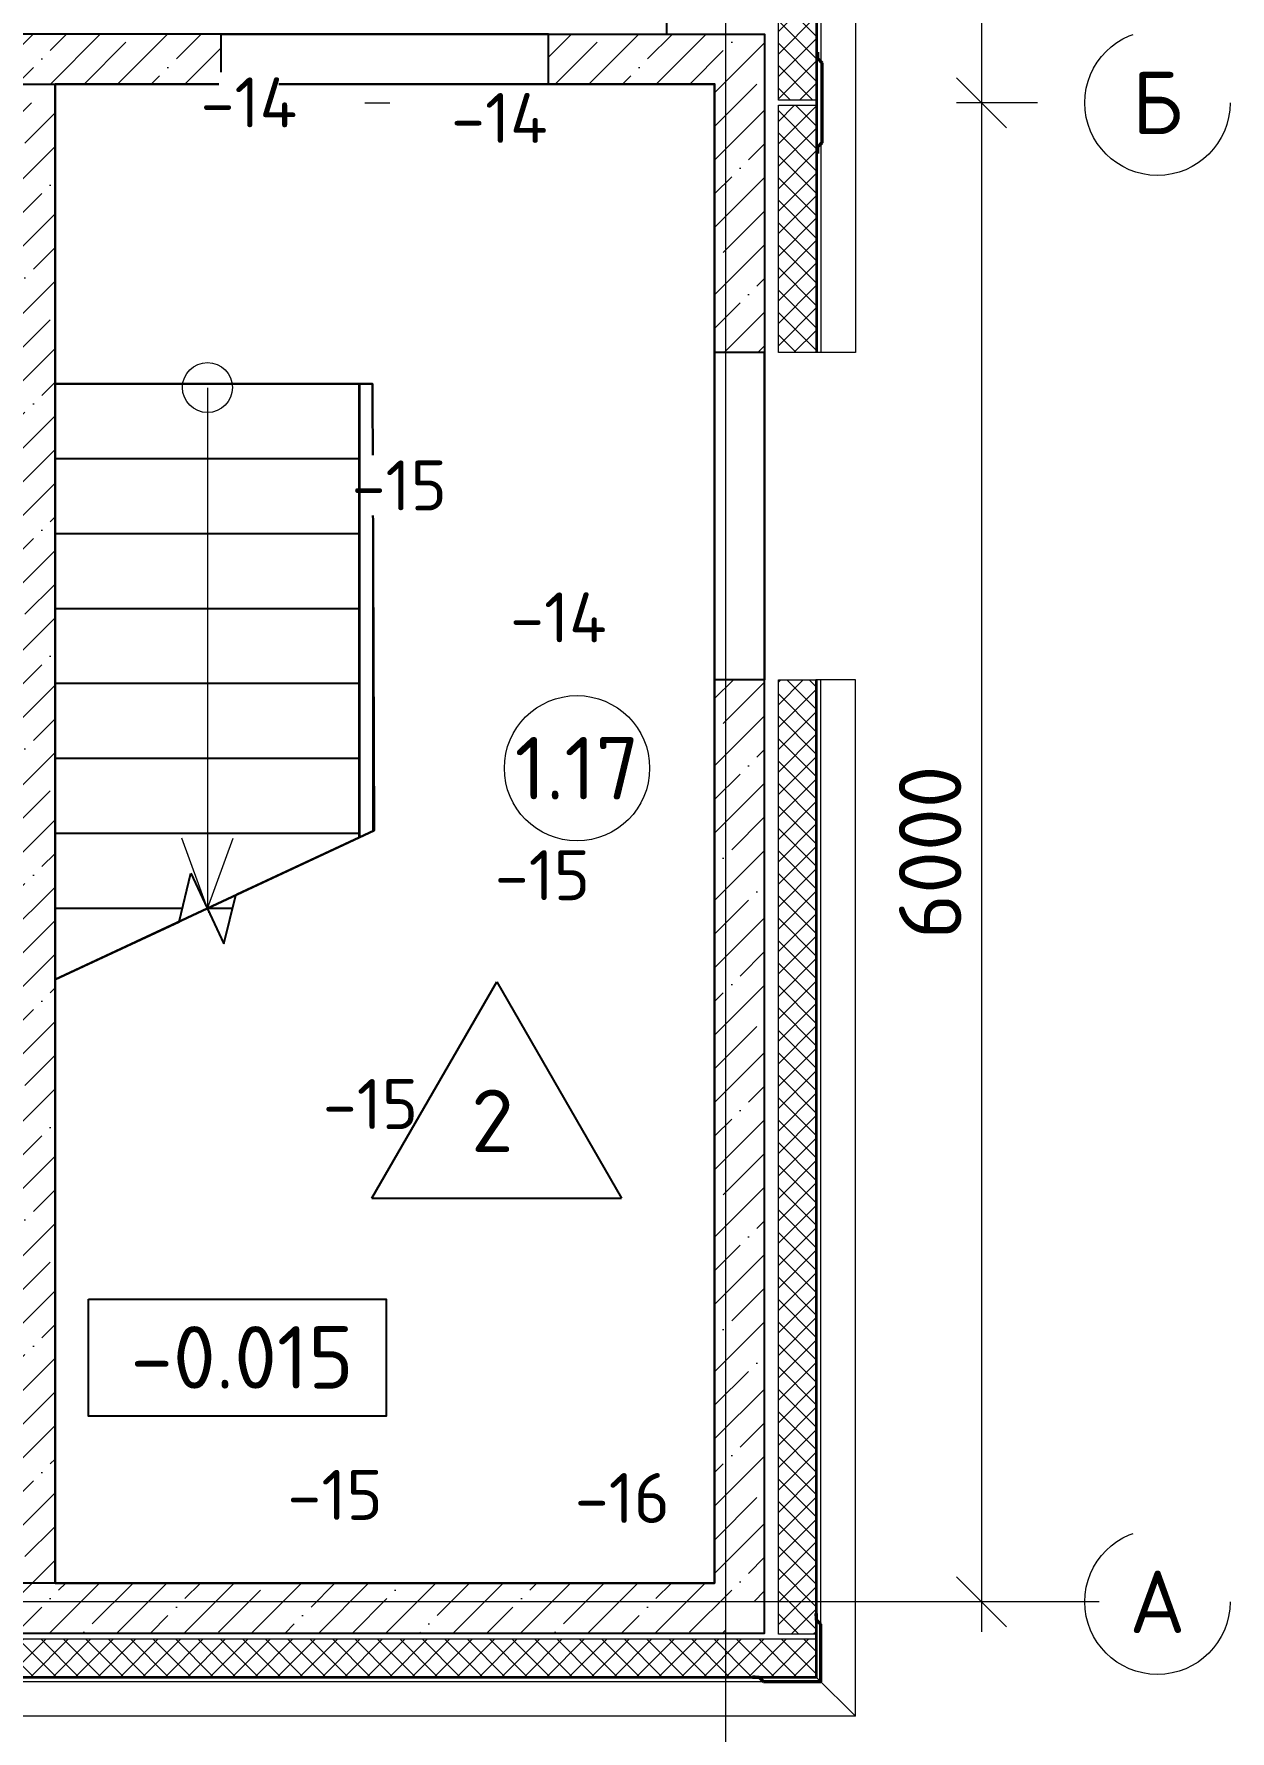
# Model space of a CAD drawing. Header units: metres. Extents: x -7665 to -5405, y -4871 to -3608.
# Drawn here: x -5486.26 to -5481.47, y -4866.4 to -4859.61 of the extents above; entities that cross this region are included whole.
import ezdxf
from ezdxf.enums import TextEntityAlignment as Align

# ---------------------------------------------------------------- set-up
doc = ezdxf.new("R2010")
doc.units = ezdxf.units.M
doc.header["$PDMODE"] = 35
doc.header["$PDSIZE"] = 0.03
doc.linetypes.add('_ШТР__3__1_5_', pattern=[4.5, 3, -1.5])
doc.linetypes.add('Xref_level ST-8$0$DASHDOT', pattern=[25.4, 12.7, -6.35, 0, -6.35])
doc.layers.get('Defpoints').update_dxf_attribs({"color": 4})
for name, color, linetype in [('01', 123, 'Continuous'), ('высотные отклонения', 7, 'Continuous'), ('Лестницы', 7, 'Continuous'), ('Обычные линии', 7, 'Continuous')]:
    doc.layers.add(name, color=color, linetype=linetype)
doc.layers.add('_5-1_Площадь помещений', color=2, linetype='Continuous', lineweight=30, plot=False)
for name, color, linetype, lineweight in [('S-WALL-PATT', 7, 'Continuous', 0), ('Выноски', 7, 'Continuous', 15), ('Обобщенные модели', 7, 'Continuous', 18), ('ОСИ', 250, 'Xref_level ST-8$0$DASHDOT', 5), ('Привязки', 7, 'Continuous', 9), ('Стены штриховка', 7, 'Continuous', 9), ('Типовые аннотации', 250, 'Continuous', 18), ('Цоколь', 252, 'Continuous', 18), ('Элементы узлов', 7, 'Continuous', 18)]:
    doc.layers.add(name, color=color, linetype=linetype, lineweight=lineweight)
doc.layers.add('ГКЛ (контур)', color=255, linetype='Continuous', plot=False)
doc.layers.add('Ограждение', color=7, linetype='Continuous', lineweight=9, true_color=0x408080)
doc.layers.add('Поручни', color=7, linetype='Continuous', lineweight=9, true_color=0x408080)
doc.styles.add('Норм 2.5', font='isocpeur.ttf', dxfattribs={"height": 2.5})
doc.dimstyles.new('Норм Оси', dxfattribs={"dimtxt": 2.5, "dimasz": 2, "dimexe": 1, "dimexo": 0.6267, "dimgap": 0.81, "dimtad": 1, "dimdec": 0, "dimlfac": 1000, "dimrnd": 10, "dimzin": 0, "dimtxsty": 'Норм 2.5', "dimblk": 'OBLIQUE', "dimcen": 0.9, "dimdle": 1.2, "dimclrd": 256, "dimclrt": 256, "dimadec": 3, "dimazin": 0, "dimtfac": 1, "dimtdec": 0, "dimtofl": 0, "dimtmove": 0, "dimatfit": 3, "dimfxl": 1, "dimtfill": 1, "dimtolj": 1, "dimtzin": 0, "dimlwd": -1, "dimlwe": -1, "dimarcsym": 0})

# ---------------------------------------------------------------- blocks, each defined once
blk = doc.blocks.new('*U54')
at = {"layer": 'S-WALL-PATT', "lineweight": 0, "true_color": 0x636466}
h = blk.add_hatch(dxfattribs=at)
h.set_pattern_fill('ANSI37', color=251, scale=20)
h.paths.add_polyline_path([(-150, 0), (0, 0), (0, 990), (-150, 990)])
at = {"color": 0}
blk.add_lwpolyline([(-150, 0), (0, 0), (0, 990), (-150, 990)], close=True, dxfattribs=at)
blk = doc.blocks.new('*U55')
at = {"layer": 'S-WALL-PATT', "lineweight": 0, "true_color": 0x636466}
h = blk.add_hatch(dxfattribs=at)
h.set_pattern_fill('ANSI37', color=251, scale=20)
h.paths.add_polyline_path([(-150, 0), (0, 0), (0, 3820), (-150, 3820)])
at = {"color": 0}
blk.add_lwpolyline([(-150, 0), (0, 0), (0, 3820), (-150, 3820)], close=True, dxfattribs=at)
blk = doc.blocks.new('*U57')
at = {"layer": 'S-WALL-PATT', "lineweight": 0, "true_color": 0x636466}
h = blk.add_hatch(dxfattribs=at)
h.set_pattern_fill('ANSI37', color=251, scale=20)
h.paths.add_polyline_path([(-150, 0), (0, 0), (0, 590), (-150, 590)])
at = {"color": 0}
blk.add_lwpolyline([(-150, 0), (0, 0), (0, 590), (-150, 590)], close=True, dxfattribs=at)
blk = doc.blocks.new('Ограждение - Ограждение-1240041-_О__L1_0_000_')
at = {"layer": 'Поручни', "color": 7}
for p, q in [((43499, 4875), (43505, 4875)), ((43499, 4875), (43499, 3058)), ((43505, 4875), (43555, 4875)), ((43505, 4875), (43505, 3060.8)), ((43555, 4875), (43555, 3084.1))]:
    blk.add_line(p, q, dxfattribs=at)
blk = doc.blocks.new('012_Стрелка _ЭлУзла_Линия_ - Стрелка с пустым кружком-1338631-_О__L1_0_000_')
at = {"layer": 'Элементы узлов'}
blk.add_line((1, 0), (2085, 0), dxfattribs=at)
blk = doc.blocks.new('*U159')
at = {"layer": 'S-WALL-PATT', "lineweight": 0, "true_color": 0x636466}
h = blk.add_hatch(dxfattribs=at)
h.set_pattern_fill('ANSI37', color=251, scale=20)
h.paths.add_polyline_path([(-150, 0), (0, 0), (0, 4245), (-150, 4245)])
at = {"color": 0}
blk.add_lwpolyline([(-150, 0), (0, 0), (0, 4245), (-150, 4245)], close=True, dxfattribs=at)
blk = doc.blocks.new('190_ФЭ_Стена_Стык угловой внешний фигурный - ФЭ-У1_230х230-1307890-_О__L1_0_000_')
at = {"layer": 'Обобщенные модели', "lineweight": 9}
h = blk.add_hatch(dxfattribs=at)
h.set_pattern_fill('FP_6', color=256, style=0, pattern_type=2)
h.set_pattern_definition([(45, (0, 0), (-106.066, 106.066), [])])
h.paths.add_polyline_path([(-231.2, -295), (-65, -295), (-48, -278), (-48.4, -277), (-65.4, -294), (-294, -294), (-294, -65.4), (-277, -48.4), (-278, -48), (-295, -65), (-295, -295)], flags=0)
h.paths.add_polyline_path([(-23, -276), (-22, -275), (-32, -276)], flags=0)
h.paths.add_polyline_path([(-276, -32), (-275, -32), (-276, -23)], flags=0)
at = {"layer": 'Обобщенные модели', "lineweight": 40}
for p, q in [((-278, -48), (-295, -65)), ((-295, -65), (-295, -295)), ((-294, -65.4), (-277, -48.4)), ((-294, -294), (-294, -65.4)), ((-275, -22), (-278, -22)), ((-278, -22), (-278, -48)), ((-277, -48.4), (-277, -23)), ((-277, -23), (-276, -23)), ((-276, -23), (-276, -32)), ((-276, -32), (-275, -32)), ((-275, -32), (-275, -22)), ((-295, -295), (-65, -295)), ((-65.4, -294), (-294, -294)), ((-48.4, -277), (-65.4, -294)), ((-65, -295), (-48, -278)), ((-23, -277), (-48.4, -277)), ((-48, -278), (-22, -278)), ((-22, -275), (-32, -275)), ((-32, -275), (-32, -276)), ((-32, -276), (-23, -276)), ((-23, -276), (-23, -277)), ((-22, -278), (-22, -275))]:
    blk.add_line(p, q, dxfattribs=at)
blk = doc.blocks.new('*U177')
at = {"layer": 'Цоколь'}
for p, q in [((25360, 0), (0, 0)), ((25360, 0), (25518.1, -158.1)), ((25362.6, -2.6), (0, -2.6)), ((25365.5, -5.5), (0, -5.5)), ((25379.9, -19.9), (0, -19.9)), ((25518.1, -158.1), (0, -158.1))]:
    blk.add_line(p, q, dxfattribs=at)
blk = doc.blocks.new('*U182')
at = {"layer": 'Цоколь'}
for p, q in [((0, -2.6), (0, 0)), ((3990, 0), (0, 0)), ((3990, 0), (4148.1, -158.1)), ((0, -5.5), (0, -2.6)), ((3992.6, -2.6), (0, -2.6)), ((3995.5, -5.5), (0, -5.5)), ((0, -158.1), (0, -5.5)), ((4009.9, -19.9), (0, -19.9)), ((4148.1, -158.1), (0, -158.1))]:
    blk.add_line(p, q, dxfattribs=at)
blk = doc.blocks.new('*U183')
at = {"layer": 'Цоколь'}
for p, q in [((0, -2.6), (0, 0)), ((7300, 0), (0, 0)), ((0, -5.5), (0, -2.6)), ((7302.6, -2.6), (0, -2.6)), ((7305.5, -5.5), (0, -5.5)), ((0, -158.1), (0, -5.5)), ((7319.9, -19.9), (0, -19.9)), ((7458.1, -158.1), (0, -158.1))]:
    blk.add_line(p, q, dxfattribs=at)
blk = doc.blocks.new('320мм_ФЭ_Стена_Стык вертикальный')
at = {"layer": 'Обобщенные модели', "lineweight": 9}
h = blk.add_hatch(dxfattribs=at)
h.set_pattern_fill('FP_4', color=256, style=0, pattern_type=2)
h.set_pattern_definition([(45, (210, 7e-13), (-106.066, 106.066), [])])
h.paths.add_polyline_path([(27265, -295), (27282, -278), (27281.6, -277), (27264.6, -294), (27155.4, -294), (27138.4, -277), (27138, -278), (27155, -295)], flags=0)
h.paths.add_polyline_path([(27307, -276), (27308, -275), (27298, -276)], flags=0)
h.paths.add_polyline_path([(27122, -276), (27122, -275), (27113, -276)], flags=0)
at = {"layer": 'Обобщенные модели', "lineweight": 40}
for p, q in [((26912, -275), (26902, -275)), ((26902, -275), (26902, -278)), ((26902, -278), (26928, -278)), ((26903, -277), (26903, -276)), ((26903, -276), (26912, -276)), ((26928.4, -277), (26903, -277)), ((26912, -276), (26912, -275)), ((26928, -278), (26945, -295)), ((26945.4, -294), (26928.4, -277)), ((27281.6, -277), (27264.6, -294)), ((27265, -295), (27282, -278)), ((27307, -277), (27281.6, -277)), ((27282, -278), (27308, -278)), ((27308, -275), (27298, -275)), ((27298, -275), (27298, -276)), ((27298, -276), (27307, -276)), ((27307, -276), (27307, -277)), ((27308, -278), (27308, -275))]:
    blk.add_line(p, q, dxfattribs=at)
for points in [[(26945, -295), (27265, -295)], [(26945.4, -294), (27264.6, -294)]]:
    blk.add_lwpolyline(points, dxfattribs=at)
blk = doc.blocks.new('Номер_помещения')
blk.add_wipeout([(-5, 0), (0, 8.66), (5, 0)])
for p, q in [((-5, 0), (0, 8.66)), ((0, 8.66), (5, 0)), ((-5, 0), (5, 0))]:
    blk.add_line(p, q)
at = {"style": 'Норм 2.5'}
blk.add_attdef('НОМЕР', text='', height=2.5, dxfattribs=at).set_placement((-0.171, 3.102), align=Align.MIDDLE_CENTER)
blk = doc.blocks.new('axis_name')
at = {"lineweight": 9}
blk.add_circle((0, 0), 2.907, dxfattribs=at)
at = {"style": 'Норм 2.5'}
blk.add_attdef('AXIS_NAME', text='', height=2.5, dxfattribs=at).set_placement((0, 0), align=Align.MIDDLE_CENTER)
blk = doc.blocks.new('Проектная_отметка')
blk.add_wipeout([(0, 0), (0, 4.676), (11.917, 4.676), (11.917, 0)])
blk.add_lwpolyline([(0, 4.676), (11.917, 4.676), (11.917, 0), (0, 0)], close=True)
at = {"style": 'Норм 2.5'}
blk.add_attdef('ОТМЕТКА', text='', height=2.5, dxfattribs=at).set_placement((6.151, 2.353), align=Align.MIDDLE_CENTER)
blk = doc.blocks.new('_Oblique')
at = {"color": 0, "linetype": 'ByBlock', "lineweight": -2}
blk.add_line((-0.5, -0.5), (0.5, 0.5), dxfattribs=at)
blk = doc.blocks.new('*D230')
at = {"layer": 'Defpoints', "color": 0}
for p in [(-5482.463, -4853.8821), (-5482.463, -4859.8821), (-5482.463, -4859.8821)]:
    blk.add_point(p, dxfattribs=at)
at = {"layer": 'Привязки'}
blk.add_line((-5482.463, -4853.7621), (-5482.463, -4860.0021), dxfattribs=at)
at = {"layer": 'Привязки', "color": 0}
for p, q in [((-5482.5257, -4853.8821), (-5482.563, -4853.8821)), ((-5482.5257, -4859.8821), (-5482.563, -4859.8821))]:
    blk.add_line(p, q, dxfattribs=at)
at = {"layer": 'Привязки', "xscale": 0.2, "yscale": 0.2, "zscale": 0.2}
for p, rotation in [((-5482.463, -4853.8821), 90), ((-5482.463, -4859.8821), 270)]:
    blk.add_blockref('_Oblique', p, dxfattribs=dict(at, rotation=rotation))
at = {"layer": 'Привязки', "insert": (-5482.669, -4856.8821), "char_height": 0.25, "attachment_point": 5, "rotation": 90, "style": 'Норм 2.5', "bg_fill": 3, "box_fill_scale": 1.1, "bg_fill_color": 256, "bg_fill_true_color": 13158600, "bg_fill_transparency": 0}
blk.add_mtext('\\A1;6000', dxfattribs=at)
blk = doc.blocks.new('*D232')
at = {"layer": 'Defpoints', "color": 0}
for p in [(-5482.1766, -4859.8821), (-5482.463, -4865.8821), (-5482.1766, -4865.8821)]:
    blk.add_point(p, dxfattribs=at)
at = {"layer": 'Привязки'}
blk.add_line((-5482.463, -4859.7621), (-5482.463, -4866.0021), dxfattribs=at)
at = {"layer": 'Привязки', "color": 0}
for p, q in [((-5482.2393, -4859.8821), (-5482.563, -4859.8821)), ((-5482.2393, -4865.8821), (-5482.563, -4865.8821))]:
    blk.add_line(p, q, dxfattribs=at)
at = {"layer": 'Привязки', "xscale": 0.2, "yscale": 0.2, "zscale": 0.2}
for p, rotation in [((-5482.463, -4859.8821), 90), ((-5482.463, -4865.8821), 270)]:
    blk.add_blockref('_Oblique', p, dxfattribs=dict(at, rotation=rotation))
at = {"layer": 'Привязки', "insert": (-5482.669, -4862.8821), "char_height": 0.25, "attachment_point": 5, "rotation": 90, "style": 'Норм 2.5', "bg_fill": 3, "box_fill_scale": 1.1, "bg_fill_color": 256, "bg_fill_true_color": 13158600, "bg_fill_transparency": 0}
blk.add_mtext('\\A1;6000', dxfattribs=at)

msp = doc.modelspace()

# ---------------------------------------------------------------- hatches: boundary and pattern name
at = {"layer": 'Стены штриховка'}
h = msp.add_hatch(dxfattribs=at)
h.set_pattern_fill('ANSI35', color=256, scale=0.03)
h.set_pattern_definition([(45, (-8245.93595, -4184.87421), (-0.134703842, 0.134703842), []), (45, (-8245.80125, -4184.87421), (-0.134703842, 0.134703842), [0.238125, -0.047625, 0, -0.047625])])
h.paths.add_polyline_path([(-5488.4853, -4859.8071), (-5488.4853, -4859.6071), (-5489.2714, -4859.6071), (-5489.2714, -4859.8821), (-5489.0714, -4859.8821), (-5489.0714, -4859.8071)])
h.paths.add_polyline_path([(-5485.5064, -4859.8071), (-5485.5064, -4859.6071), (-5487.4753, -4859.6071), (-5487.4753, -4859.8071)])
h.paths.add_polyline_path([(-5489.0714, -4859.8821), (-5489.2714, -4859.8821), (-5489.2714, -4865.8821), (-5489.2714, -4866.0071), (-5488.5714, -4866.0071), (-5488.5714, -4865.8071), (-5489.0714, -4865.8071)])
h.paths.add_polyline_path([(-5487.3714, -4865.8821), (-5487.3714, -4866.0071), (-5483.4864, -4866.0071), (-5483.4864, -4865.8821)])
h.paths.add_polyline_path([(-5483.4864, -4865.8821), (-5483.4864, -4862.1921), (-5483.5314, -4862.1921), (-5483.5314, -4865.8071), (-5487.3714, -4865.8071), (-5487.3714, -4865.8821)])
h.paths.add_polyline_path([(-5486.1714, -4859.8821), (-5486.3714, -4859.8821), (-5486.3714, -4865.8071), (-5486.1714, -4865.8071)])
h.paths.add_polyline_path([(-5483.5314, -4859.8071), (-5483.5314, -4859.8821), (-5483.4864, -4859.8821), (-5483.4864, -4859.6071), (-5484.1964, -4859.6071), (-5484.1964, -4859.8071)])
h.paths.add_polyline_path([(-5483.4864, -4859.8821), (-5483.3314, -4859.8821), (-5483.3314, -4859.6071), (-5483.4864, -4859.6071)])
h.paths.add_polyline_path([(-5483.4864, -4859.8821), (-5483.5314, -4859.8821), (-5483.5314, -4860.8821), (-5483.4864, -4860.8821)])
h.paths.add_polyline_path([(-5483.4864, -4860.8821), (-5483.3314, -4860.8821), (-5483.3314, -4859.8821), (-5483.4864, -4859.8821)])
h.paths.add_polyline_path([(-5483.3314, -4862.1921), (-5483.4864, -4862.1921), (-5483.4864, -4865.8821), (-5483.3314, -4865.8821)])

# ---------------------------------------------------------------- linework, layer by layer
at = {"layer": '_5-1_Площадь помещений'}
msp.add_lwpolyline([(-5486.1714, -4859.8071), (-5483.5314, -4859.8071), (-5483.5314, -4865.8071), (-5486.1714, -4865.8071)], close=True, dxfattribs=at)
msp.add_lwpolyline([(-5486.1714, -4861.0071), (-5484.9014, -4861.0071), (-5484.8937, -4862.7944), (-5486.1714, -4863.3915), (-5486.1714, -4861.0071)], dxfattribs=at)
at = {"layer": 'ГКЛ (контур)'}
msp.add_lwpolyline([(-5483.7238, -4857.7621), (-5483.7238, -4859.6071)], dxfattribs=at)
at = {"layer": 'Лестницы', "color": 7}
for p, q in [((-5484.9574, -4861.0071), (-5486.1714, -4861.0071)), ((-5484.9574, -4861.0071), (-5486.1714, -4861.0071)), ((-5484.9574, -4861.3071), (-5486.1714, -4861.3071)), ((-5484.9574, -4861.3071), (-5486.1714, -4861.3071)), ((-5484.9574, -4861.6071), (-5486.1714, -4861.6071)), ((-5484.9574, -4861.6071), (-5486.1714, -4861.6071)), ((-5484.9574, -4861.9071), (-5486.1714, -4861.9071)), ((-5484.9574, -4861.9071), (-5486.1714, -4861.9071)), ((-5484.9574, -4862.2071), (-5486.1714, -4862.2071)), ((-5484.9574, -4862.2071), (-5486.1714, -4862.2071)), ((-5484.9574, -4862.5071), (-5486.1714, -4862.5071)), ((-5484.9574, -4862.5071), (-5486.1714, -4862.5071)), ((-5484.9574, -4862.8071), (-5486.1714, -4862.8071)), ((-5484.9574, -4862.8071), (-5486.1714, -4862.8071)), ((-5485.6747, -4863.1599), (-5485.6274, -4862.9655)), ((-5485.6274, -4862.9655), (-5485.4953, -4863.2487)), ((-5485.4953, -4863.2487), (-5485.4481, -4863.0543)), ((-5485.4481, -4863.0543), (-5485.4448, -4863.0527)), ((-5485.6618, -4863.1071), (-5486.1714, -4863.1071)), ((-5485.6618, -4863.1071), (-5486.1714, -4863.1071)), ((-5485.4609, -4863.1071), (-5485.5614, -4863.1071)), ((-5485.4609, -4863.1071), (-5485.5614, -4863.1071)), ((-5485.5544, -4863.1221), (-5485.5582, -4863.1221)), ((-5485.5544, -4863.1221), (-5485.5582, -4863.1221)), ((-5485.4621, -4863.1221), (-5485.4646, -4863.1221)), ((-5485.4621, -4863.1221), (-5485.4646, -4863.1221)), ((-5486.1714, -4863.3915), (-5485.6747, -4863.1599))]:
    msp.add_line(p, q, dxfattribs=at)
at = {"layer": 'Лестницы'}
for points in [[(-5487.4753, -4859.6071), (-5487.4753, -4859.8071), (-5485.5064, -4859.8071), (-5485.5064, -4859.6071)], [(-5484.1964, -4859.6071), (-5483.3314, -4859.6071), (-5483.3314, -4860.8821), (-5483.5314, -4860.8821), (-5483.5314, -4859.8071), (-5484.1964, -4859.8071)]]:
    msp.add_lwpolyline(points, close=True, dxfattribs=at)
at = {"layer": 'Лестницы', "linetype": '_ШТР__3__1_5_', "lineweight": 30, "ltscale": 3}
for points in [[(-5484.1964, -4859.6071), (-5485.5064, -4859.6071)], [(-5484.1964, -4859.8071), (-5485.5064, -4859.8071)]]:
    msp.add_lwpolyline(points, dxfattribs=at)
at = {"layer": 'Лестницы'}
for points in [[(-5486.1714, -4859.8071), (-5486.1714, -4865.8071)], [(-5483.5314, -4862.1921), (-5483.5314, -4865.8071), (-5487.3714, -4865.8071)], [(-5487.3714, -4866.0071), (-5483.4864, -4866.0071), (-5483.3314, -4866.0071), (-5483.3314, -4865.8821), (-5483.3314, -4862.1921), (-5483.5314, -4862.1921)]]:
    msp.add_lwpolyline(points, dxfattribs=at)
at = {"layer": 'Лестницы', "linetype": '_ШТР__3__1_5_', "lineweight": 30}
for points in [[(-5483.5314, -4862.1921), (-5483.5314, -4860.8821)], [(-5483.3314, -4862.1921), (-5483.3314, -4860.8821)]]:
    msp.add_lwpolyline(points, dxfattribs=at)
at = {"layer": 'Обычные линии'}
msp.add_line((-5484.8937, -4862.7944), (-5485.4444, -4863.0512), dxfattribs=at)
at = {"layer": 'ОСИ'}
for p, q in [((-5483.4864, -4867.2055), (-5483.4864, -4852.6045)), ((-5529.4816, -4859.8821), (-5481.9918, -4859.8821)), ((-5481.9918, -4865.8821), (-5505.4186, -4865.8821))]:
    msp.add_line(p, q, dxfattribs=at)
at = {"layer": 'Типовые аннотации', "lineweight": 20}
for q in [(-5485.664, -4862.8252), (-5485.4588, -4862.8252)]:
    msp.add_line((-5485.5614, -4863.1071), q, dxfattribs=at)
msp.add_circle((-5485.5614, -4861.0221), 0.1, dxfattribs=at)

# ---------------------------------------------------------------- block references
at = {"layer": '01', "xscale": 0.1, "yscale": 0.1, "zscale": 0.1}
msp.add_blockref('axis_name', (-5484.0823, -4862.5456), dxfattribs=at).add_auto_attribs({'AXIS_NAME': '1.17'})
at = {"layer": 'Выноски', "yscale": 0.001, "zscale": 0.001}
for name, p, xscale, rotation in [('*U57', (-5483.1264, -4859.2821), -0.001, 180), ('*U54', (-5483.1264, -4859.8921), -0.001, 180), ('*U55', (-5483.1264, -4862.1921), -0.001, 180), ('*U159', (-5483.1264, -4866.0321), 0.001, 90)]:
    msp.add_blockref(name, p, dxfattribs=dict(at, xscale=xscale, rotation=rotation))
at = {"layer": 'Обобщенные модели', "yscale": 0.001, "zscale": 0.001}
for name, p, xscale, rotation in [('*U183', (-5483.1264, -4860.8821), 0.001, 90.00000000000001), ('320мм_ФЭ_Стена_Стык вертикальный', (-5483.3959, -4886.9871), 0.001, 90.00000000000001), ('*U182', (-5483.1264, -4862.1921), -0.001, 90)]:
    msp.add_blockref(name, p, dxfattribs=dict(at, xscale=xscale, rotation=rotation))
for name, p, xscale in [('190_ФЭ_Стена_Стык угловой внешний фигурный - ФЭ-У1_230х230-1307890-_О__L1_0_000_', (-5483.4015, -4865.9069), -0.001), ('*U177', (-5508.4864, -4866.1821), 0.001)]:
    msp.add_blockref(name, p, dxfattribs=dict(at, xscale=xscale))
at = {"layer": 'Ограждение', "color": 7, "xscale": 0.001, "yscale": 0.001, "zscale": 0.001}
msp.add_blockref('Ограждение - Ограждение-1240041-_О__L1_0_000_', (-5528.4564, -4865.8821), dxfattribs=at)
at = {"layer": 'ОСИ', "xscale": 0.1, "yscale": 0.1, "zscale": 0.1}
for p, values in [((-5481.7593, -4859.8821), {'AXIS_NAME': 'Б'}), ((-5481.7593, -4865.8821), {'AXIS_NAME': 'А'})]:
    msp.add_blockref('axis_name', p, dxfattribs=at).add_auto_attribs(values)
at = {"layer": 'Элементы узлов', "xscale": 0.001, "yscale": 0.001, "zscale": 0.001, "rotation": 270}
msp.add_blockref('012_Стрелка _ЭлУзла_Линия_ - Стрелка с пустым кружком-1338631-_О__L1_0_000_', (-5485.5614, -4861.0221), dxfattribs=at)

# ---------------------------------------------------------------- next in the draw order: block references
at = {"layer": '01', "xscale": 0.1, "yscale": 0.1, "zscale": 0.1}
for name, p, values in [('Номер_помещения', (-5484.4039, -4864.267), {'НОМЕР': '2'}), ('Проектная_отметка', (-5486.038, -4865.139), {'ОТМЕТКА': '-0.015'})]:
    msp.add_blockref(name, p, dxfattribs=at).add_auto_attribs(values)

# ---------------------------------------------------------------- next in the draw order: texts
at = {"layer": 'высотные отклонения', "char_height": 0.2, "width": 0.2, "attachment_point": 5, "style": 'Норм 2.5', "bg_fill": 3, "box_fill_scale": 1.1, "bg_fill_color": 256, "bg_fill_true_color": 13158600, "bg_fill_transparency": 0}
for s, insert in [('-14', (-5485.3959, -4859.8807, 20.636)), ('-14', (-5484.3932, -4859.9431, 20.636)), ('-15', (-5484.7938, -4861.4137, 20.635)), ('-14', (-5484.1569, -4861.942, 20.636)), ('-15', (-5484.2208, -4862.9738, 20.635)), ('-15', (-5485.0507, -4865.4542, 20.635)), ('-16', (-5483.9008, -4865.4668, 20.634))]:
    msp.add_mtext(s, dxfattribs=dict(at, insert=insert))

# ---------------------------------------------------------------- next in the draw order: dimensions: what is measured, and where the dimension line sits
at = {"layer": 'Привязки'}
dim = msp.add_linear_dim(base=(-5482.463, -4859.8821), p1=(-5482.463, -4853.8821), p2=(-5482.463, -4859.8821), angle=90, dimstyle='Норм Оси', dxfattribs=at)
dim.commit()
dim.dimension.update_dxf_attribs({"geometry": '*D230', "text_midpoint": (-5482.669, -4856.8821)})

# ---------------------------------------------------------------- next in the draw order: texts
at = {"layer": 'высотные отклонения', "insert": (-5484.9089, -4863.8898, 20.635), "char_height": 0.2, "width": 0.2, "attachment_point": 5, "style": 'Норм 2.5', "bg_fill": 3, "box_fill_scale": 1.1, "bg_fill_color": 256, "bg_fill_true_color": 13158600, "bg_fill_transparency": 0}
msp.add_mtext('-15', dxfattribs=at)

# ---------------------------------------------------------------- next in the draw order: dimensions: what is measured, and where the dimension line sits
at = {"layer": 'Привязки'}
dim = msp.add_linear_dim(base=(-5482.463, -4865.8821), p1=(-5482.1766, -4859.8821), p2=(-5482.1766, -4865.8821), angle=90, dimstyle='Норм Оси', dxfattribs=at)
dim.commit()
dim.dimension.update_dxf_attribs({"geometry": '*D232', "text_midpoint": (-5482.669, -4862.8821)})

doc.saveas('drawing.dxf')
